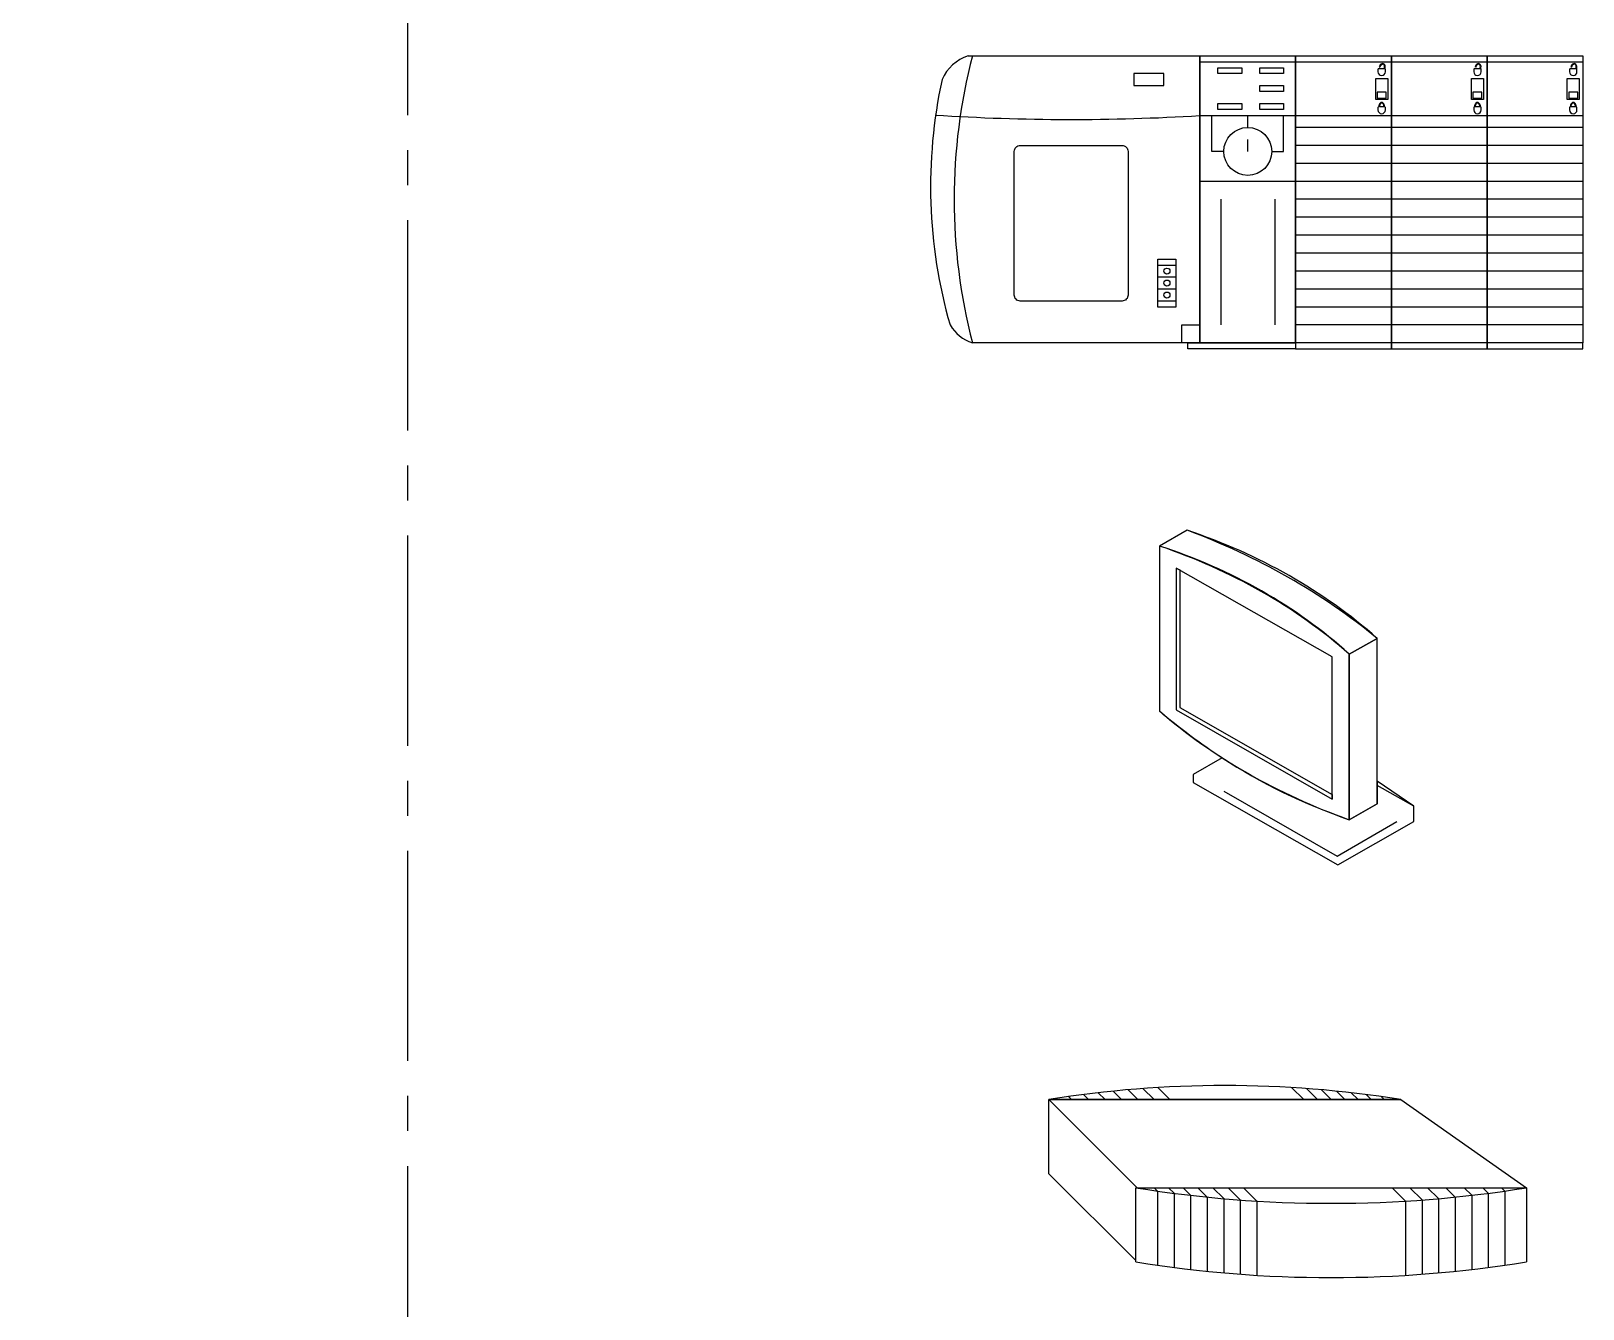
# Paper-space layout 'Sample Network Drawing - A1 Sheet' of a CAD drawing. Extents: x 49 to 806, y 22 to 564.
# Drawn here: x 666.9 to 737.2, y 154 to 211.9 of the extents above; entities that cross this region are included whole.
import ezdxf

# ---------------------------------------------------------------- set-up
doc = ezdxf.new("R2010")
doc.units = 0
doc.linetypes.add('CENTER2', pattern=[28.575, 19.05, -3.175, 3.175, -3.175])
doc.layers.add('N-EQPM', color=4, linetype='Continuous', lineweight=25)
doc.layers.add('N-MISC', color=3, linetype='CENTER2', lineweight=25)

psp = doc.layouts.new('Sample Network Drawing - A1 Sheet')

# ---------------------------------------------------------------- linework, layer by layer
at = {"layer": 'N-EQPM'}
for p, q in [((719.866, 210.542), (724.205, 210.542)), ((724.205, 210.542), (728.544, 210.542)), ((727.992, 210.302), (728.02, 210.293)), ((728.218, 210.218), (728.222, 210.226)), ((728.544, 210.542), (732.883, 210.542)), ((732.331, 210.302), (732.359, 210.293)), ((732.557, 210.218), (732.561, 210.226)), ((732.883, 210.542), (737.222, 210.542)), ((736.671, 210.302), (736.698, 210.293)), ((736.896, 210.218), (736.9, 210.226)), ((719.866, 208.101), (724.205, 208.101)), ((720.408, 206.474), (720.408, 208.101)), ((722.035, 207.559), (722.035, 208.101)), ((723.662, 206.474), (723.662, 208.101)), ((724.205, 208.101), (728.544, 208.101)), ((728.544, 207.559), (724.205, 207.559)), ((728.544, 208.101), (732.883, 208.101)), ((732.883, 207.559), (728.544, 207.559)), ((732.883, 208.101), (737.222, 208.101)), ((737.222, 207.559), (732.883, 207.559)), ((722.035, 206.474), (722.035, 207.017)), ((728.544, 206.745), (724.205, 206.745)), ((732.883, 206.745), (728.544, 206.745)), ((737.222, 206.745), (732.883, 206.745)), ((720.95, 206.474), (720.408, 206.474)), ((723.12, 206.474), (723.662, 206.474)), ((728.544, 205.932), (724.205, 205.932)), ((732.883, 205.932), (728.544, 205.932)), ((737.222, 205.932), (732.883, 205.932)), ((724.205, 205.118), (719.866, 205.118)), ((728.544, 205.118), (724.205, 205.118)), ((732.883, 205.118), (728.544, 205.118)), ((737.222, 205.118), (732.883, 205.118)), ((720.814, 204.305), (720.814, 198.61)), ((723.256, 204.305), (723.256, 198.61)), ((728.544, 204.305), (724.205, 204.305)), ((732.883, 204.305), (728.544, 204.305)), ((737.222, 204.305), (732.883, 204.305)), ((728.544, 203.491), (724.205, 203.491)), ((732.883, 203.491), (728.544, 203.491)), ((737.222, 203.491), (732.883, 203.491)), ((728.544, 202.678), (724.205, 202.678)), ((732.883, 202.678), (728.544, 202.678)), ((737.222, 202.678), (732.883, 202.678)), ((728.544, 201.864), (724.205, 201.864)), ((732.883, 201.864), (728.544, 201.864)), ((737.222, 201.864), (732.883, 201.864)), ((717.967, 201.322), (718.781, 201.322)), ((718.781, 200.779), (717.967, 200.779)), ((728.544, 201.05), (724.205, 201.05)), ((732.883, 201.05), (728.544, 201.05)), ((737.222, 201.05), (732.883, 201.05)), ((718.781, 200.237), (717.967, 200.237)), ((718.781, 199.694), (717.967, 199.694)), ((728.544, 200.237), (724.205, 200.237)), ((732.883, 200.237), (728.544, 200.237)), ((737.222, 200.237), (732.883, 200.237)), ((728.544, 199.423), (724.205, 199.423)), ((732.883, 199.423), (728.544, 199.423)), ((737.222, 199.423), (732.883, 199.423)), ((728.544, 198.61), (724.205, 198.61)), ((732.883, 198.61), (728.544, 198.61)), ((737.222, 198.61), (732.883, 198.61)), ((724.205, 197.796), (719.866, 197.796)), ((728.544, 197.796), (724.205, 197.796)), ((732.883, 197.796), (728.544, 197.796)), ((737.222, 197.796), (732.883, 197.796)), ((715.94, 163.883), (716.321, 163.501)), ((716.615, 163.947), (717.06, 163.501)), ((717.29, 164.001), (717.789, 163.501)), ((717.965, 164.046), (718.51, 163.501)), ((724.025, 164.046), (724.57, 163.501)), ((724.7, 164.001), (725.199, 163.501)), ((725.375, 163.947), (725.82, 163.501)), ((726.05, 163.883), (726.431, 163.501)), ((713.024, 163.501), (728.966, 163.501)), ((713.024, 160.137), (713.024, 163.501)), ((728.966, 163.501), (713.024, 163.501)), ((713.024, 163.501), (717.03, 159.495)), ((713.915, 163.636), (714.05, 163.501)), ((714.59, 163.728), (714.816, 163.501)), ((715.265, 163.81), (715.573, 163.501)), ((726.725, 163.81), (727.033, 163.501)), ((727.4, 163.728), (727.626, 163.501)), ((728.075, 163.636), (728.21, 163.501)), ((728.966, 163.501), (734.671, 159.506)), ((713.024, 160.137), (716.958, 156.203)), ((716.958, 159.506), (734.671, 159.506)), ((717.948, 159.356), (717.798, 159.506)), ((717.948, 159.356), (717.948, 155.992)), ((718.698, 159.255), (718.446, 159.506)), ((718.698, 159.255), (718.698, 155.891)), ((719.448, 159.163), (719.105, 159.506)), ((719.448, 159.163), (719.448, 155.799)), ((720.198, 159.082), (719.774, 159.506)), ((720.198, 159.082), (720.198, 155.718)), ((720.948, 159.012), (720.453, 159.506)), ((720.948, 159.012), (720.948, 155.648)), ((721.698, 158.951), (721.143, 159.506)), ((721.698, 158.951), (721.698, 155.587)), ((722.448, 158.901), (721.842, 159.506)), ((722.448, 158.901), (722.448, 155.537)), ((729.181, 158.901), (728.575, 159.506)), ((729.181, 158.901), (729.181, 155.537)), ((729.931, 158.951), (729.376, 159.506)), ((729.931, 158.951), (729.931, 155.587)), ((730.681, 159.012), (730.186, 159.506)), ((730.681, 159.012), (730.681, 155.648)), ((731.431, 159.082), (731.007, 159.506)), ((731.431, 159.082), (731.431, 155.718)), ((732.181, 159.163), (731.838, 159.506)), ((732.181, 159.163), (732.181, 155.799)), ((732.931, 159.255), (732.68, 159.506)), ((732.931, 159.255), (732.931, 155.891)), ((733.681, 159.356), (733.531, 159.506)), ((733.681, 159.356), (733.681, 155.992))]:
    psp.add_line(p, q, dxfattribs=at)
at = {"layer": 'N-EQPM', "linetype": 'Continuous'}
for p, q in [((719.291, 189.304), (718.031, 188.591)), ((719.291, 189.304), (718.031, 188.591)), ((718.031, 188.591), (718.031, 181.116)), ((718.031, 188.591), (718.031, 181.116)), ((726.636, 183.694), (727.896, 184.406)), ((727.896, 177.74), (727.896, 184.406)), ((726.636, 176.188), (726.636, 183.694)), ((720.874, 178.993), (719.568, 178.235)), ((720.874, 178.993), (719.568, 178.235)), ((719.568, 178.235), (719.568, 177.871)), ((719.568, 178.235), (719.568, 177.871)), ((729.555, 176.794), (727.896, 177.932)), ((727.896, 177.932), (727.896, 176.9)), ((719.568, 177.871), (726.113, 174.141)), ((719.568, 177.871), (726.113, 174.141)), ((729.555, 176.794), (727.896, 177.74)), ((727.896, 176.9), (726.636, 176.188)), ((729.555, 176.112), (729.555, 176.794)), ((729.555, 176.112), (729.555, 176.794)), ((726.113, 174.141), (729.555, 176.112)), ((726.113, 174.141), (729.555, 176.112))]:
    psp.add_line(p, q, dxfattribs=at)
at = {"layer": 'N-EQPM'}
for points in [[(709.365, 210.813), (719.866, 210.813), (719.866, 197.796), (709.56, 197.796)], [(728.218, 210.218), (727.968, 210.218)], [(732.557, 210.218), (732.307, 210.218)], [(736.896, 210.218), (736.646, 210.218)], [(728.21, 208.489), (727.997, 208.489)], [(732.549, 208.489), (732.336, 208.489)], [(736.888, 208.489), (736.675, 208.489)], [(716.958, 156.142), (716.958, 159.506)], [(734.671, 159.506), (734.671, 156.142)]]:
    psp.add_lwpolyline(points, dxfattribs=at)
for points in [[(724.205, 197.796), (719.866, 197.796), (719.866, 210.813), (724.205, 210.813)], [(720.679, 210.271), (721.764, 210.271), (721.764, 210), (720.679, 210)], [(722.578, 210.271), (723.662, 210.271), (723.662, 210), (722.578, 210)], [(728.544, 197.796), (724.205, 197.796), (724.205, 210.813), (728.544, 210.813)], [(732.883, 197.796), (728.544, 197.796), (728.544, 210.813), (732.883, 210.813)], [(737.222, 197.796), (732.883, 197.796), (732.883, 210.813), (737.222, 210.813)], [(718.238, 210), (716.882, 210), (716.882, 209.457), (718.238, 209.457)], [(727.832, 209.778), (728.375, 209.778), (728.375, 208.828), (727.832, 208.828)], [(732.171, 209.778), (732.714, 209.778), (732.714, 208.828), (732.171, 208.828)], [(736.51, 209.778), (737.053, 209.778), (737.053, 208.828), (736.51, 208.828)], [(722.578, 209.457), (723.662, 209.457), (723.662, 209.186), (722.578, 209.186)], [(727.9, 208.896), (728.307, 208.896), (728.307, 209.167), (727.9, 209.167)], [(732.239, 208.896), (732.646, 208.896), (732.646, 209.167), (732.239, 209.167)], [(736.578, 208.896), (736.985, 208.896), (736.985, 209.167), (736.578, 209.167)], [(720.679, 208.644), (721.764, 208.644), (721.764, 208.373), (720.679, 208.373)], [(722.578, 208.644), (723.662, 208.644), (723.662, 208.373), (722.578, 208.373)], [(717.967, 201.593), (718.781, 201.593), (718.781, 199.423), (717.967, 199.423)], [(719.866, 197.796), (719.052, 197.796), (719.052, 198.61), (719.866, 198.61)], [(719.323, 197.796), (724.205, 197.796), (724.205, 197.525), (719.323, 197.525)], [(724.205, 197.525), (728.544, 197.525), (728.544, 197.796), (724.205, 197.796)], [(728.544, 197.525), (732.883, 197.525), (732.883, 197.796), (728.544, 197.796)], [(732.883, 197.525), (737.222, 197.525), (737.222, 197.796), (732.883, 197.796)]]:
    psp.add_lwpolyline(points, close=True, dxfattribs=at)
for points in [[(727.968, 210.218), (727.961, 210.218, 0.414214), (727.934, 210.191), (727.934, 210.083)], [(728.273, 210.083), (728.273, 210.191, 0.417757), (728.25, 210.217), (728.25, 210.217)], [(732.307, 210.218), (732.3, 210.218, 0.414214), (732.273, 210.191), (732.273, 210.083)], [(732.612, 210.083), (732.612, 210.191, 0.417757), (732.589, 210.217), (732.589, 210.217)], [(736.646, 210.218), (736.639, 210.218, 0.414214), (736.612, 210.191), (736.612, 210.083)], [(736.951, 210.083), (736.951, 210.191, 0.417757), (736.928, 210.217), (736.928, 210.217)], [(727.968, 208.489), (727.961, 208.489, 0.414214), (727.934, 208.462), (727.934, 208.354)], [(728.273, 208.354), (728.273, 208.462, 0.414214), (728.246, 208.489), (728.239, 208.489)], [(732.307, 208.489), (732.3, 208.489, 0.414214), (732.273, 208.462), (732.273, 208.354)], [(732.612, 208.354), (732.612, 208.462, 0.414214), (732.585, 208.489), (732.578, 208.489)], [(736.646, 208.489), (736.639, 208.489, 0.414214), (736.612, 208.462), (736.612, 208.354)], [(736.951, 208.354), (736.951, 208.462, 0.414214), (736.924, 208.489), (736.917, 208.489)]]:
    psp.add_lwpolyline(points, format="xyb", dxfattribs=at)
psp.add_lwpolyline([(711.73, 206.745), (716.34, 206.745, -0.414214), (716.611, 206.474), (716.611, 199.966, -0.414214), (716.34, 199.694), (711.73, 199.694, -0.414214), (711.459, 199.966), (711.459, 206.474, -0.414214)], format="xyb", close=True, dxfattribs=at)
at = {"layer": 'N-EQPM', "linetype": 'Continuous'}
for points in [[(718.799, 187.591), (718.799, 181.161), (725.867, 177.113)], [(720.95, 177.477), (726.083, 174.535), (728.787, 176.112)]]:
    psp.add_lwpolyline(points, dxfattribs=at)
for points in [[(718.953, 181.267), (725.867, 177.325), (725.867, 177.113), (725.867, 183.572), (718.799, 187.591), (718.953, 187.515)], [(726.636, 176.188), (727.896, 176.9), (727.896, 184.406), (726.636, 183.694)]]:
    psp.add_lwpolyline(points, close=True, dxfattribs=at)
at = {"layer": 'N-EQPM'}
for centre, radius in [((722.035, 206.474), 1.085), ((718.374, 201.05), 0.136), ((718.374, 200.508), 0.136), ((718.374, 199.966), 0.136)]:
    psp.add_circle(centre, radius, dxfattribs=at)
for centre, radius, start, end in [((710.005, 208.931), 1.988, 108.77881, 156.2175), ((734.767, 204.305), 26.033, 165.52175, 194.47825), ((730.502, 204.89), 22.835, 167.75626, 195.96456), ((728.103, 210.083), 0.169, 180, 0), ((732.442, 210.083), 0.169, 180, 0), ((736.782, 210.083), 0.169, 180, 0), ((714.054, 302.703), 94.78, 266.26226, 273.51534), ((728.103, 208.354), 0.169, 180, 0), ((732.442, 208.354), 0.169, 180, 0), ((736.782, 208.354), 0.169, 180, 0), ((710.179, 199.604), 1.911, 211.35917, 251.10001), ((720.995, 113.92), 50.218, 80.86683, 99.13317), ((725.815, 214.597), 55.797, 260.86683, 279.13317), ((725.815, 211.233), 55.797, 260.86683, 279.13317)]:
    psp.add_arc(centre, radius, start, end, dxfattribs=at)
for centre, major_axis, ratio in [((728.121, 210.259), (-0.064, -0.193), 0.666667), ((728.121, 210.259), (-0.055, -0.165), 0.610413), ((732.46, 210.259), (-0.064, -0.193), 0.666667), ((732.46, 210.259), (-0.055, -0.165), 0.610413), ((736.799, 210.259), (-0.064, -0.193), 0.666667), ((736.799, 210.259), (-0.055, -0.165), 0.610413), ((728.103, 208.489), (0, -0.203), 0.666667), ((728.103, 208.489), (0, -0.174), 0.610413), ((732.442, 208.489), (0, -0.203), 0.666667), ((732.442, 208.489), (0, -0.174), 0.610413), ((736.782, 208.489), (0, -0.203), 0.666667), ((736.782, 208.489), (0, -0.174), 0.610413)]:
    psp.add_ellipse(centre, major_axis=major_axis, ratio=ratio, start_param=1.570796, end_param=4.712389, dxfattribs=at)
at = {"layer": 'N-EQPM', "linetype": 'Continuous'}
for centre, major_axis, ratio, start_param, end_param in [((711.067, 171.291), (23.291, -1.5), 0.831698, 0.818309, 1.263956), ((708.234, 167.772), (28.322, -1.822), 0.831697, 0.858287, 1.223779), ((710.317, 171.222), (22.377, -1.408), 0.831693, 0.807339, 1.271663), ((709.534, 170.249), (23.761, -1.495), 0.831693, 0.821082, 1.25792), ((736.057, 195.626), (25.348, -1.757), 0.831713, -2.302627, -1.893342), ((741.24, 200.498), (33.289, -2.859), 0.831774, -2.268488, -2.155851), ((735.346, 194.462), (23.753, -1.238), 0.831664, -2.181921, -1.902574)]:
    psp.add_ellipse(centre, major_axis=major_axis, ratio=ratio, start_param=start_param, end_param=end_param, dxfattribs=at)
at = {"layer": 'N-MISC', "ltscale": 0.5}
psp.add_lwpolyline([(222.194, 517.679), (683.967, 517.679), (683.967, 84.677), (222.194, 84.677)], close=True, dxfattribs=at)

doc.saveas('drawing.dxf')
